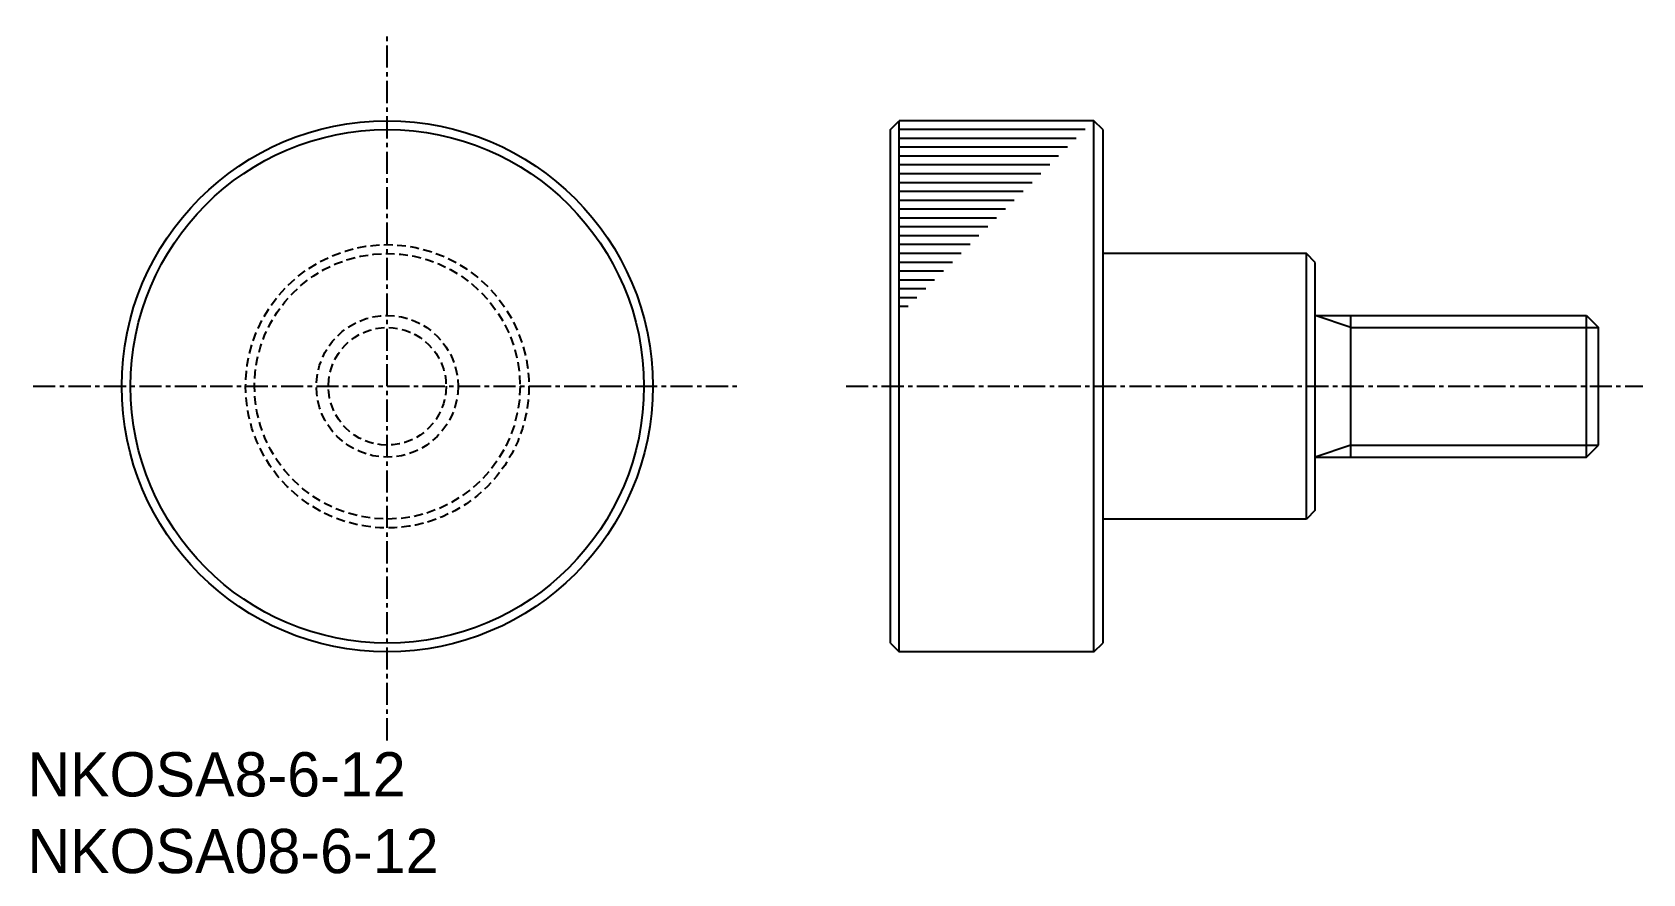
# Model space of a CAD drawing. Extents: x 0.3 to 91.2, y 0 to 47.5.
import ezdxf

# ---------------------------------------------------------------- set-up
doc = ezdxf.new("R2010")
doc.units = 0
doc.linetypes.add('CENTER', pattern=[2, 1.25, -0.25, 0.25, -0.25])
doc.linetypes.add('DASHED', pattern=[0.75, 0.5, -0.25])
doc.layers.get('0').update_dxf_attribs({"linetype": 'CONTINUOUS'})
doc.layers.add('CENTER', color=1, linetype='CENTER')

msp = doc.modelspace()

# ---------------------------------------------------------------- linework, layer by layer
at = {"color": 7, "linetype": 'CONTINUOUS'}
for p, q in [((48.75, 42), (49.25, 42.5)), ((48.75, 13), (48.75, 42)), ((60.25, 42.5), (49.25, 42.5)), ((49.25, 12.5), (49.25, 42.5)), ((60.25, 42.5), (49.25, 42.5)), ((59.75, 42), (49.25, 42)), ((60.25, 12.5), (60.25, 42.5)), ((60.75, 42), (60.25, 42.5)), ((60.75, 42), (60.75, 13)), ((59.25, 41.5), (49.25, 41.5)), ((58.75, 41), (49.25, 41)), ((58.25, 40.5), (49.25, 40.5)), ((57.75, 40), (49.25, 40)), ((57.25, 39.5), (49.25, 39.5)), ((56.75, 39), (49.25, 39)), ((56.25, 38.5), (49.25, 38.5)), ((55.75, 38), (49.25, 38)), ((55.25, 37.5), (49.25, 37.5)), ((54.75, 37), (49.25, 37)), ((54.25, 36.5), (49.25, 36.5)), ((53.75, 36), (49.25, 36)), ((53.25, 35.5), (49.25, 35.5)), ((52.75, 35), (49.25, 35)), ((72.25, 35), (60.75, 35)), ((72.25, 20), (72.25, 35)), ((72.75, 34.5), (72.25, 35)), ((52.25, 34.5), (49.25, 34.5)), ((51.75, 34), (49.25, 34)), ((72.75, 20.5), (72.75, 34.5)), ((51.25, 33.5), (49.25, 33.5)), ((50.75, 33), (49.25, 33)), ((50.25, 32.5), (49.25, 32.5)), ((49.75, 32), (49.25, 32)), ((72.75, 31.5), (88.073, 31.5)), ((74.75, 23.5), (74.75, 31.5)), ((88.073, 23.5), (88.073, 31.5)), ((88.073, 31.5), (88.75, 30.823)), ((88.75, 24.176), (88.75, 30.823)), ((88.75, 27.5), (88.75, 27.5)), ((88.75, 26.875), (88.75, 26.875)), ((88.073, 23.5), (88.75, 24.176)), ((72.75, 23.5), (88.073, 23.5)), ((72.75, 20.5), (72.25, 20)), ((72.25, 20), (60.75, 20)), ((48.75, 13), (49.25, 12.5)), ((60.25, 12.5), (60.75, 13)), ((60.25, 12.5), (49.25, 12.5)), ((60.25, 12.5), (49.25, 12.5))]:
    msp.add_line(p, q, dxfattribs=at)
at = {"color": 3, "linetype": 'CONTINUOUS'}
for p, q in [((74.75, 30.823), (72.75, 31.5)), ((74.75, 30.823), (88.75, 30.823)), ((74.75, 24.176), (72.75, 23.5)), ((74.75, 24.176), (88.75, 24.176))]:
    msp.add_line(p, q, dxfattribs=at)
at = {"color": 7, "linetype": 'CONTINUOUS'}
for radius in [15, 14.5]:
    msp.add_circle((20.329, 27.5), radius, dxfattribs=at)
at = {"color": 3, "linetype": 'DASHED'}
for radius in [8, 7.5, 4, 3.324]:
    msp.add_circle((20.329, 27.5), radius, dxfattribs=at)
at = {"layer": 'CENTER', "color": 1, "linetype": 'CENTER'}
for p, q in [((20.329, 7.5), (20.329, 47.5)), ((0.329, 27.5), (40.329, 27.5)), ((46.25, 27.5), (91.25, 27.5))]:
    msp.add_line(p, q, dxfattribs=at)

# ---------------------------------------------------------------- texts
at = {"color": 7, "linetype": 'CONTINUOUS'}
for s, p in [('NKOSA8-6-12', (0, 4.332)), ('NKOSA08-6-12', (0, 0))]:
    msp.add_text(s, height=2.5, dxfattribs=at).set_placement(p)

doc.saveas('drawing.dxf')
